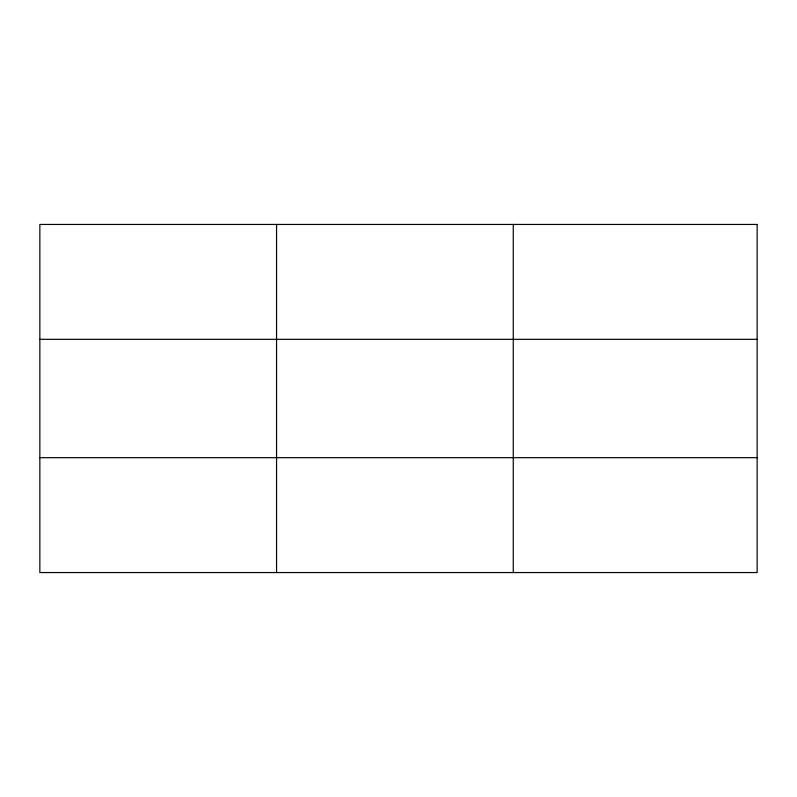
<?xml version="1.0" encoding="UTF-8"?>
<svg xmlns="http://www.w3.org/2000/svg" width="797" height="797" viewBox="0 0 797 797"><rect width="100%" height="100%" fill="white"/><g stroke="black" fill="none" stroke-linecap="round" stroke-linejoin="round"><path stroke-width="1.2" d="M276.559 572.555L276.559 224.445M513.268 572.555L513.268 224.445M39.85 339.323L757.15 339.323M39.85 457.677L757.15 457.677M757.15 224.445L757.15 572.555L39.85 572.555L39.85 224.445L757.15 224.445"/></g></svg>
